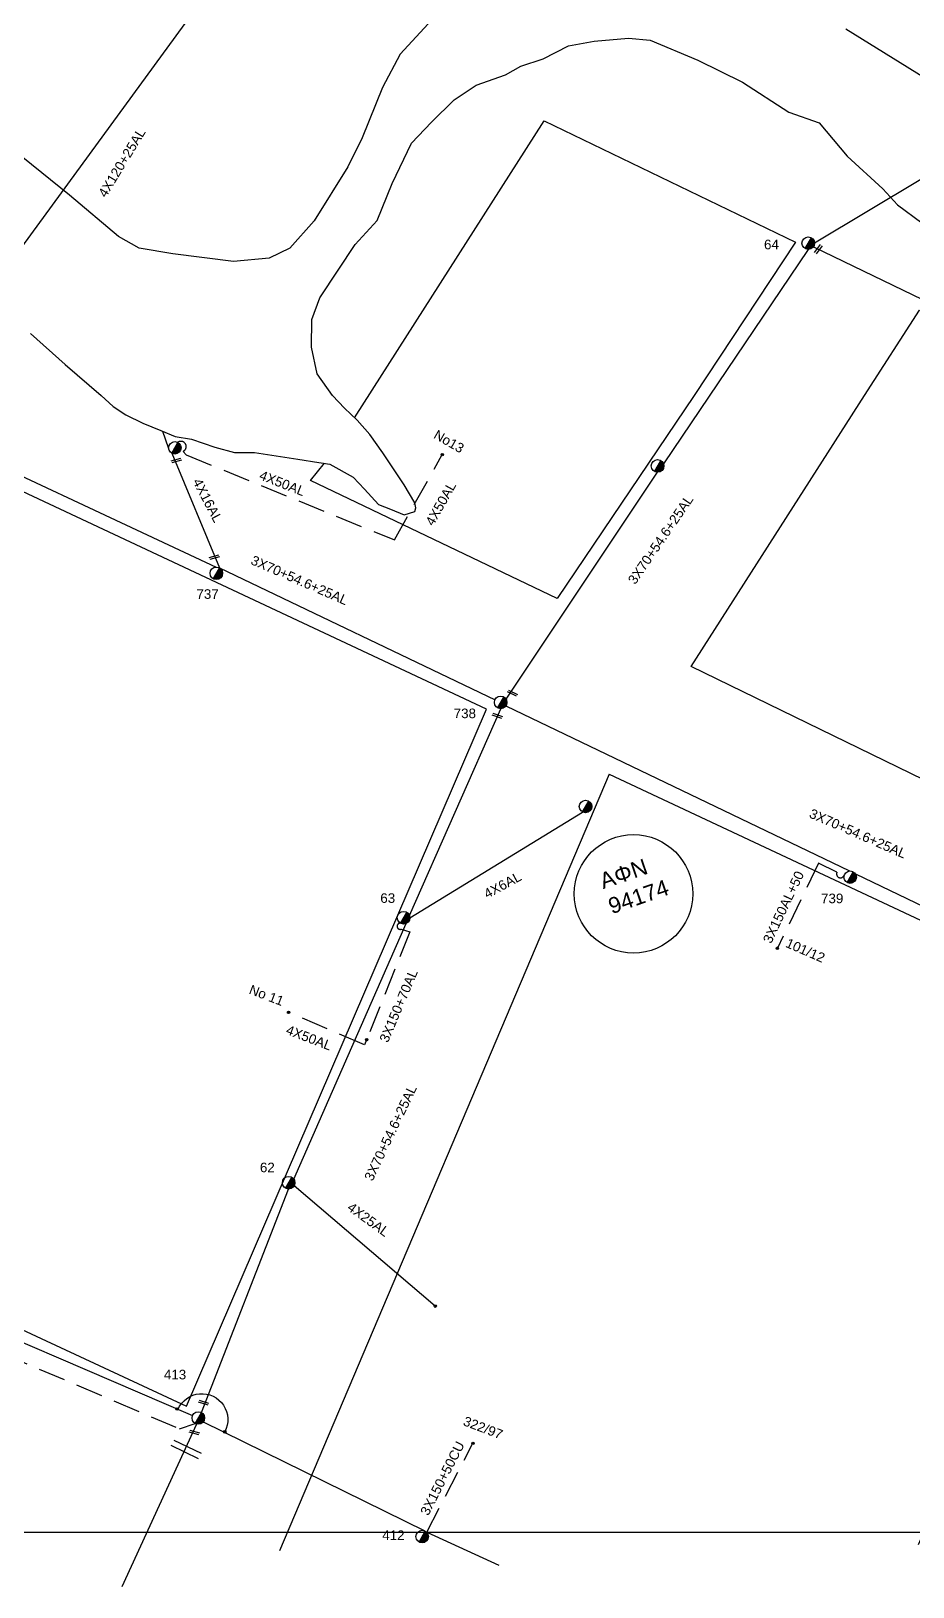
# Model space of a CAD drawing. Header units: millimetres. Extents: x 926 to 2032, y 728 to 1260.
# Drawn here: x 1262.6 to 1345.5, y 738.6 to 884.9 of the extents above; entities that cross this region are included whole.
import ezdxf

# ---------------------------------------------------------------- set-up
doc = ezdxf.new("R2010")
doc.units = ezdxf.units.MM
doc.linetypes.add('DASHED', pattern=[19.05, 12.7, -6.35])
for name, color, linetype in [('Άγνωστα', 7, 'Continuous'), ('Γέφυρες Εναέριου Δικτύου', 7, 'Continuous'), ('Γυμνά εναέρια ΧΤ (3Φ)   4x16AL', 7, 'Continuous'), ('Εναέρια παροχή ΧΤ 4x25', 7, 'SYN_LINE'), ('Επιγραφές - Σχήματα', 7, 'Continuous'), ('Καλώδια ΧΤ   3x150+50AL', 7, 'DASHED'), ('Καλώδια ΧΤ   3x150+50CU', 7, 'DASHED'), ('Καλώδια ΧΤ   3x150+70AL', 7, 'DASHED'), ('Καλώδια ΧΤ   3x150AL+50XLPE', 7, 'DASHED'), ('Καλώδια ΧΤ   4x50AL', 7, 'DASHED'), ('Καλώδια ΧΤ   4x6AL', 7, 'DASHED'), ('Μηχανική τομή', 7, 'Continuous'), ('Στύλος ΦΜ', 7, 'Continuous'), ('Στύλος ΦΜ @ 1', 7, 'Continuous'), ('Συνδέσεις', 7, 'Continuous'), ('Συνεστραμμένα ΧΤ   3x70+54.6+25 AL', 7, 'SYN_LINE'), ('Συνεστραμμένα ΧΤ   4x120+25 AL', 7, 'SYN_LINE'), ('Τομή', 7, 'Continuous'), ('Υπόβαθρο ΔΕΗ', 7, 'Continuous'), ('Υπόγεια καλώδια Παροχών ΧΤ   4x50AL', 7, 'DASHED')]:
    doc.layers.add(name, color=color, linetype=linetype)
doc.styles.get("Standard").update_dxf_attribs({"font": 'arial.ttf'})
doc.linetypes.add('REMA', pattern='A,0.1,[130,ltypeshp.shx,S=0.1,R=0,X=0,Y=0.1],0.15,0.1,[130,ltypeshp.shx,S=0.05,R=0,X=0,Y=0.05],0.15', length=0.5)
doc.linetypes.add('SYN_LINE', pattern='A,0.5,-0.0001,["/\\/\\/\\/",Standard,S=0.1,R=0,X=0,Y=-0.05],-0.25', length=0.7501)

# ---------------------------------------------------------------- blocks, each defined once
blk = doc.blocks.new('ΥΠΑΡΧΩΝ ΤΣΙΜΕΝΤΕΝΙΟΣ ΣΤΥΛΟΣ')
at = {"layer": 'Στύλος ΦΜ'}
blk.add_hatch(color=256, dxfattribs=at).paths.add_polyline_path([(-1.29, -2.28, 0.574793), (2.62, 0, 0.268822), (1.3, 2.27)])
blk.add_line((-1.29, -2.28), (1.3, 2.27), dxfattribs=at)
blk.add_circle((0, 0), 2.62, dxfattribs=at)
at = {"layer": 'Στύλος ΦΜ', "flags": 4}
for tag, p in [('ΤΥΠΟΣ', (-4.91, 3.03)), ('ΑΡΙΘΜΟΣ', (-4.68, 8.05))]:
    blk.add_attdef(tag, p, '', height=4, dxfattribs=at)
blk = doc.blocks.new('ΜΗΧΑΝΙΚΗ ΤΟΜΗ')
at = {"layer": 'Μηχανική τομή', "ltscale": 40}
for p, q in [((-1.89, 0.78), (1.89, 0.78)), ((1.89, 0), (-1.89, 0))]:
    blk.add_line(p, q, dxfattribs=at)
blk = doc.blocks.new('ΤΟΜΗ')
at = {"layer": 'Τομή', "ltscale": 40}
for p, q in [((-5.68, 0), (5.68, 0)), ((5.68, -2.33), (-5.68, -2.33))]:
    blk.add_line(p, q, dxfattribs=at)
blk = doc.blocks.new('_ΣΥΝΔΕΣΗ')
at = {"layer": 'Συνδέσεις', "linetype": 'SYN_LINE', "ltscale": 40}
blk.add_hatch(color=256, dxfattribs=at).paths.add_polyline_path([(0.5, -0.01, 1), (-0.5, -0.01, 1)])
at = {"layer": 'Συνδέσεις'}
blk.add_circle((0, -0.01), 0.5, dxfattribs=at)

msp = doc.modelspace()

# ---------------------------------------------------------------- linework, layer by layer
at = {"layer": 'Άγνωστα', "color": 27, "linetype": 'SYN_LINE', "ltscale": 20}
for points in [[(1250.57, 848.31), (1280.03, 834.54)], [(1280.32, 834.46), (1306.24, 822.06)], [(1307.26, 821.48), (1339.56, 805.96)], [(1340.13, 805.69), (1368.26, 792.17)]]:
    msp.add_lwpolyline(points, dxfattribs=at)
at = {"layer": 'Άγνωστα', "color": 85, "linetype": 'SYN_LINE', "ltscale": 20}
for points in [[(1307.28, 822.11), (1321.52, 843.47)], [(1298.19, 801.78), (1306.77, 821.22)], [(1287.32, 776.97), (1297.87, 801.02)], [(1278.63, 755.03), (1286.83, 776.05)]]:
    msp.add_lwpolyline(points, dxfattribs=at)
at = {"layer": 'Άγνωστα', "color": 6}
msp.add_lwpolyline([(1278.18, 753.95), (1271.15, 738.64)], dxfattribs=at)
at = {"layer": 'Άγνωστα'}
msp.add_circle((1319.26, 803.81), 5.57, dxfattribs=at)
at = {"layer": 'Γέφυρες Εναέριου Δικτύου'}
msp.add_lwpolyline([(1276.43, 755.34, -1.037904), (1280.83, 753.22, 11.184007)], format="xyb", dxfattribs=at)
at = {"layer": 'Γυμνά εναέρια ΧΤ (3Φ)   4x16AL', "color": 27}
for points in [[(1275.54, 845.75), (1274.99, 847.3)], [(1275.85, 845.24), (1280.32, 834.46)]]:
    msp.add_lwpolyline(points, dxfattribs=at)
at = {"layer": 'Εναέρια παροχή ΧΤ 4x25', "color": 85, "linetype": 'SYN_LINE', "ltscale": 20}
msp.add_lwpolyline([(1287.35, 776.38), (1300.6, 765.08)], dxfattribs=at)
at = {"layer": 'Επιγραφές - Σχήματα'}
msp.add_lwpolyline([(942.21, 1250.61), (1940.69, 1250.61), (1940.69, 743.76), (942.21, 743.76)], close=True, dxfattribs=at)
at = {"layer": 'Καλώδια ΧΤ   3x150+50AL', "color": 85, "ltscale": 0.2}
msp.add_lwpolyline([(1238.28, 772.96), (1237.69, 771.01), (1259.88, 760.62), (1276.58, 753.5), (1278.05, 754.01)], dxfattribs=at)
at = {"layer": 'Καλώδια ΧΤ   3x150+50CU', "color": 85, "ltscale": 0.2}
msp.add_lwpolyline([(1299.81, 743.78), (1304.16, 752.14)], dxfattribs=at)
at = {"layer": 'Καλώδια ΧΤ   3x150+70AL', "color": 85, "ltscale": 0.2}
msp.add_lwpolyline([(1297.35, 801.05, 1.202915), (1297.4, 800.48), (1298.24, 800.25), (1294.17, 790.11)], format="xyb", dxfattribs=at)
at = {"layer": 'Καλώδια ΧΤ   3x150AL+50XLPE', "color": 27, "ltscale": 0.2}
msp.add_lwpolyline([(1339.06, 805.55, -1.04647), (1338.39, 805.85), (1336.65, 806.69), (1332.79, 798.7)], format="xyb", dxfattribs=at)
at = {"layer": 'Καλώδια ΧΤ   4x50AL', "color": 27, "ltscale": 0.2}
msp.add_lwpolyline([(1276.42, 846.27, -1.099657), (1276.91, 845.42), (1277.2, 845.08), (1296.77, 837.09), (1301.28, 845.12)], format="xyb", dxfattribs=at)
at = {"layer": 'Καλώδια ΧΤ   4x6AL', "color": 85, "linetype": 'SYN_LINE', "ltscale": 20}
msp.add_lwpolyline([(1298.23, 801.56), (1314.46, 811.5)], dxfattribs=at)
at = {"layer": 'Συνεστραμμένα ΧΤ   3x70+54.6+25 AL', "color": 85, "ltscale": 20}
for points in [[(1366.1, 882.86), (1336.28, 865)], [(1336.17, 864.66), (1368.8, 848.87)], [(1335.69, 864.41), (1322.08, 844.24), (1322.08, 844.24)], [(1278.79, 754.15), (1299.65, 743.9)]]:
    msp.add_lwpolyline(points, dxfattribs=at)
at = {"layer": 'Συνεστραμμένα ΧΤ   3x70+54.6+25 AL', "color": 30, "ltscale": 20}
msp.add_lwpolyline([(1250.08, 766.67), (1277.79, 754.75)], dxfattribs=at)
at = {"layer": 'Συνεστραμμένα ΧΤ   3x70+54.6+25 AL', "color": 85, "ltscale": 15}
msp.add_lwpolyline([(1299.81, 743.78), (1306.59, 740.69)], dxfattribs=at)
at = {"layer": 'Συνεστραμμένα ΧΤ   4x120+25 AL', "color": 62, "ltscale": 20}
msp.add_lwpolyline([(1280.31, 890.1), (1250.31, 849.04)], dxfattribs=at)
at = {"layer": 'Υπόβαθρο ΔΕΗ', "linetype": 'REMA', "ltscale": 5}
for points in [[(1299.95, 885.63), (1297.31, 882.76), (1295.65, 879.62), (1293.75, 874.89), (1292.4, 872.18), (1289.24, 867.11), (1286.95, 864.54), (1284.99, 863.58), (1281.65, 863.28), (1275.95, 863.98), (1272.79, 864.53), (1270.82, 865.61), (1266.22, 869.52), (1258.24, 875.93), (1255.83, 878.43), (1250.83, 881.14), (1243.82, 886.25)], [(1346.55, 880.56), (1339.23, 885.13)], [(1262.55, 856.51), (1265.83, 853.59), (1269.19, 850.66), (1270.33, 849.65), (1271.52, 848.86), (1273.13, 848.06), (1274.8, 847.38), (1276.16, 846.83), (1277.71, 846.57), (1279.89, 845.82), (1281.75, 845.32), (1283.61, 845.32), (1285.67, 845), (1287.68, 844.69), (1289.68, 844.38), (1290.71, 844.22), (1292.89, 843), (1293.95, 841.85), (1295.27, 840.43), (1296.4, 839.97), (1297.7, 839.44), (1298.69, 839.76), (1298.79, 840.11), (1298.69, 840.58), (1297.7, 842.28), (1295.7, 845.28), (1294.48, 846.99), (1293.28, 848.34), (1292.07, 849.48), (1290.96, 850.66), (1290.96, 850.66), (1289.51, 852.71), (1288.99, 855.22), (1289.01, 857.82), (1289.76, 859.84), (1291.5, 862.45), (1293.08, 864.88), (1295.14, 867.12), (1296.57, 870.61), (1298.39, 874.41), (1300.26, 876.37), (1302.41, 878.49), (1304.46, 879.86), (1307.23, 880.84), (1308.65, 881.64), (1310.75, 882.34), (1313.14, 883.56), (1315.56, 883.98), (1318.79, 884.27), (1320.82, 884.08), (1325.3, 882.22), (1329.52, 880.13), (1333.86, 877.32), (1336.7, 876.31), (1339.35, 873.17), (1342.69, 870.12), (1344.09, 868.61), (1346.36, 866.9)]]:
    msp.add_lwpolyline(points, dxfattribs=at)
at = {"layer": 'Υπόβαθρο ΔΕΗ'}
for points in [[(1293.03, 848.57), (1310.87, 876.49), (1334.5, 865.1), (1324.96, 850.66), (1312.08, 831.59), (1288.89, 842.69), (1290.2, 844.3)], [(1340.97, 850.66), (1346.15, 858.71), (1362.93, 850.66), (1398.31, 833.79), (1374.48, 800.92), (1324.67, 825.18), (1340.97, 850.66)], [(1259.24, 842.82), (1231.63, 776.84), (1277.24, 755.64), (1305.44, 821.18), (1259.24, 842.82)], [(1316.96, 815.06), (1285.96, 742.02)], [(1316.96, 815.06), (1367.43, 791.4), (1346.02, 742.59)]]:
    msp.add_lwpolyline(points, dxfattribs=at)
at = {"layer": 'Υπόγεια καλώδια Παροχών ΧΤ   4x50AL', "color": 85, "ltscale": 0.2}
msp.add_lwpolyline([(1294.17, 790.14), (1293.96, 789.61), (1286.82, 792.66)], dxfattribs=at)

# ---------------------------------------------------------------- block references
at = {"layer": 'Μηχανική τομή'}
for p, xscale, yscale, zscale, rotation in [((1336.71, 864.38), 0.2499999999999273, 0.2499999999999273, 0.2499999999999273, 52.37044620974588), ((1276.3, 844.47), 0.2499999999999946, 0.2499999999999946, 0.2499999999999946, 16.68704384038945), ((1279.88, 835.38), 0.2499999999999946, 0.2499999999999946, 0.2499999999999946, 16.68704384038945), ((1307.83, 822.59), 0.2499999999999957, 0.2499999999999957, 0.2499999999999957, 333.8864044575868), ((1306.42, 820.45), 0.2499999999999754, 0.2499999999999754, 0.2499999999999754, 341.4322841301666), ((1278.8, 755.87), 0.2500000000000073, 0.2500000000000073, 0.2500000000000073, 343.2603413485323), ((1277.93, 753.06), 0.2500000000000073, 0.2500000000000073, 0.2500000000000073, 343.2603413485323)]:
    msp.add_blockref('ΜΗΧΑΝΙΚΗ ΤΟΜΗ', p, dxfattribs=dict(at, xscale=xscale, yscale=yscale, zscale=zscale, rotation=rotation))
at = {"layer": 'Στύλος ΦΜ @ 1', "ltscale": 40}
ref = msp.add_blockref('ΥΠΑΡΧΩΝ ΤΣΙΜΕΝΤΕΝΙΟΣ ΣΤΥΛΟΣ', (1335.69, 865), dxfattribs=dict(at, xscale=0.2249999999999091, yscale=0.2249999999999091, zscale=0.2249999999999091))
ref.add_attrib('ΤΥΠΟΣ', '64', (1331.53, 864.42), dxfattribs={"layer": 'Στύλος ΦΜ', "height": 0.9, "flags": 4})
at = {"layer": 'Στύλος ΦΜ @ 1', "ltscale": 40, "xscale": 0.2249999999999091, "yscale": 0.2249999999999091, "zscale": 0.2249999999999091}
for p in [(1276.13, 845.75), (1321.52, 844.05), (1314.75, 812.02)]:
    msp.add_blockref('ΥΠΑΡΧΩΝ ΤΣΙΜΕΝΤΕΝΙΟΣ ΣΤΥΛΟΣ', p, dxfattribs=at)
at = {"layer": 'Στύλος ΦΜ @ 1', "ltscale": 40}
ref = msp.add_blockref('ΥΠΑΡΧΩΝ ΤΣΙΜΕΝΤΕΝΙΟΣ ΣΤΥΛΟΣ', (1280.03, 833.95), dxfattribs=dict(at, xscale=0.2249999999999091, yscale=0.2249999999999091, zscale=0.2249999999999091))
ref.add_attrib('ΑΡΙΘΜΟΣ', '737', (1278.16, 831.55), dxfattribs={"layer": 'Στύλος ΦΜ', "height": 0.9, "flags": 4})
ref = msp.add_blockref('ΥΠΑΡΧΩΝ ΤΣΙΜΕΝΤΕΝΙΟΣ ΣΤΥΛΟΣ', (1306.77, 821.81), dxfattribs=dict(at, xscale=0.2249999999999091, yscale=0.2249999999999091, zscale=0.2249999999999091))
ref.add_attrib('ΑΡΙΘΜΟΣ', '738', (1302.35, 820.33), dxfattribs={"layer": 'Στύλος ΦΜ', "height": 0.9, "flags": 4})
ref = msp.add_blockref('ΥΠΑΡΧΩΝ ΤΣΙΜΕΝΤΕΝΙΟΣ ΣΤΥΛΟΣ', (1339.63, 805.38), dxfattribs=dict(at, xscale=0.2249999999999091, yscale=0.2249999999999091, zscale=0.2249999999999091))
ref.add_attrib('ΑΡΙΘΜΟΣ', '739', (1336.89, 802.93), dxfattribs={"layer": 'Στύλος ΦΜ', "height": 0.9, "flags": 4})
ref = msp.add_blockref('ΥΠΑΡΧΩΝ ΤΣΙΜΕΝΤΕΝΙΟΣ ΣΤΥΛΟΣ', (1297.64, 801.56), dxfattribs=dict(at, xscale=0.2249999999999091, yscale=0.2249999999999091, zscale=0.2249999999999091))
ref.add_attrib('ΑΡΙΘΜΟΣ', '63', (1295.45, 802.96), dxfattribs={"layer": 'Στύλος ΦΜ', "height": 0.9, "flags": 4})
ref = msp.add_blockref('ΥΠΑΡΧΩΝ ΤΣΙΜΕΝΤΕΝΙΟΣ ΣΤΥΛΟΣ', (1286.83, 776.64), dxfattribs=dict(at, xscale=0.2249999999999091, yscale=0.2249999999999091, zscale=0.2249999999999091))
ref.add_attrib('ΑΡΙΘΜΟΣ', '62', (1284.13, 777.63), dxfattribs={"layer": 'Στύλος ΦΜ', "height": 0.9, "flags": 4})
ref = msp.add_blockref('ΥΠΑΡΧΩΝ ΤΣΙΜΕΝΤΕΝΙΟΣ ΣΤΥΛΟΣ', (1278.34, 754.52), dxfattribs=dict(at, xscale=0.2249999999999091, yscale=0.2249999999999091, zscale=0.2249999999999091))
ref.add_attrib('ΑΡΙΘΜΟΣ', '413', (1275.1, 758.15), dxfattribs={"layer": 'Στύλος ΦΜ', "height": 0.9, "flags": 4})
ref = msp.add_blockref('ΥΠΑΡΧΩΝ ΤΣΙΜΕΝΤΕΝΙΟΣ ΣΤΥΛΟΣ', (1299.39, 743.37), dxfattribs=dict(at, xscale=0.2249999999999091, yscale=0.2249999999999091, zscale=0.2249999999999091))
ref.add_attrib('ΑΡΙΘΜΟΣ', '412', (1295.63, 743.05), dxfattribs={"layer": 'Στύλος ΦΜ', "height": 0.9, "flags": 4})
at = {"layer": 'Συνδέσεις', "xscale": 0.2249999999999091, "yscale": 0.2249999999999091, "zscale": 0.2249999999999091}
for p in [(1301.28, 845.12), (1332.79, 798.7), (1286.82, 792.67), (1294.17, 790.11), (1300.62, 765.04), (1276.33, 755.38), (1280.83, 753.22), (1304.16, 752.14)]:
    msp.add_blockref('_ΣΥΝΔΕΣΗ', p, dxfattribs=at)
at = {"layer": 'Τομή', "xscale": 0.2499999999999837, "yscale": 0.2499999999999837, "zscale": 0.2499999999999837, "rotation": 334.1029067601069}
msp.add_blockref('ΤΟΜΗ', (1277.32, 751.83), dxfattribs=at)

# ---------------------------------------------------------------- texts
at = {"layer": 'Γυμνά εναέρια ΧΤ (3Φ)   4x16AL', "color": 7, "insert": (1278.58, 843), "char_height": 0.9, "width": 84.1859, "attachment_point": 1, "rotation": 297.6089}
msp.add_mtext('4X16AL', dxfattribs=at)
at = {"layer": 'Εναέρια παροχή ΧΤ 4x25', "color": 7, "insert": (1292.79, 774.87), "char_height": 0.9, "width": 84.1859, "attachment_point": 1, "rotation": 324.0136}
msp.add_mtext('4X25AL', dxfattribs=at)
at = {"layer": 'Επιγραφές - Σχήματα', "color": 7, "char_height": 0.9, "width": 84.1859, "attachment_point": 1}
for s, insert, rotation in [('No13', (1300.83, 847.49), 330.1829), ('No 11', (1283.35, 795.29), 339.0721), ('322/97', (1303.48, 754.71), 339.0721)]:
    msp.add_mtext(s, dxfattribs=dict(at, insert=insert, rotation=rotation))
at = {"layer": 'Επιγραφές - Σχήματα', "insert": (1315.91, 805.67), "char_height": 1.5, "width": 78.8712, "attachment_point": 1, "rotation": 18.9876}
msp.add_mtext('ΑΦΝ\\P94174', dxfattribs=at)
at = {"layer": 'Καλώδια ΧΤ   3x150+50CU', "color": 7, "insert": (1299.16, 745.68), "char_height": 0.9, "width": 84.1859, "attachment_point": 1, "rotation": 62.9719}
msp.add_mtext('3X150+50CU', dxfattribs=at)
at = {"layer": 'Καλώδια ΧΤ   3x150+70AL', "color": 7, "insert": (1295.33, 790.1), "char_height": 0.9, "width": 84.1859, "attachment_point": 1, "rotation": 67.0646}
msp.add_mtext('3X150+70AL', dxfattribs=at)
at = {"layer": 'Καλώδια ΧΤ   3x150AL+50XLPE', "color": 7, "insert": (1333.36, 802.56), "char_height": 0.9, "width": 13.9242, "attachment_point": 5, "rotation": 64.6487}
msp.add_mtext('3X150AL+50', dxfattribs=at)
at = {"layer": 'Καλώδια ΧΤ   4x50AL', "color": 7, "char_height": 0.9, "width": 84.1859, "attachment_point": 1}
for insert, rotation in [((1284.32, 843.66), 338.6113), ((1299.64, 838.78), 60.6575)]:
    msp.add_mtext('4X50AL', dxfattribs=dict(at, insert=insert, rotation=rotation))
at = {"layer": 'Καλώδια ΧΤ   4x6AL', "color": 7, "insert": (1305.07, 804.13), "char_height": 0.9, "width": 84.1859, "attachment_point": 1, "rotation": 28.5612}
msp.add_mtext('4X6AL', dxfattribs=at)
at = {"layer": 'Συνεστραμμένα ΧΤ   3x70+54.6+25 AL', "color": 7, "char_height": 0.9, "width": 84.1859, "attachment_point": 1}
for s, insert, rotation in [('3X70+54.6+25AL', (1318.67, 833.34), 55.6532), ('3X70+54.6+25AL', (1283.55, 835.67), 336.4502), ('3X70+54.6+25AL', (1336.06, 811.85), 336.4502), ('101/12', (1333.84, 799.67), 336.4502), ('3X70+54.6+25AL', (1293.9, 777.11), 64.5846)]:
    msp.add_mtext(s, dxfattribs=dict(at, insert=insert, rotation=rotation))
at = {"layer": 'Συνεστραμμένα ΧΤ   4x120+25 AL', "color": 7, "insert": (1268.87, 869.68), "char_height": 0.9, "width": 84.1859, "attachment_point": 1, "rotation": 58.7522}
msp.add_mtext('4X120+25AL', dxfattribs=at)
at = {"layer": 'Υπόγεια καλώδια Παροχών ΧΤ   4x50AL', "color": 7, "insert": (1286.82, 791.5), "char_height": 0.9, "width": 84.1859, "attachment_point": 1, "rotation": 339.0721}
msp.add_mtext('4X50AL', dxfattribs=at)

doc.saveas('drawing.dxf')
